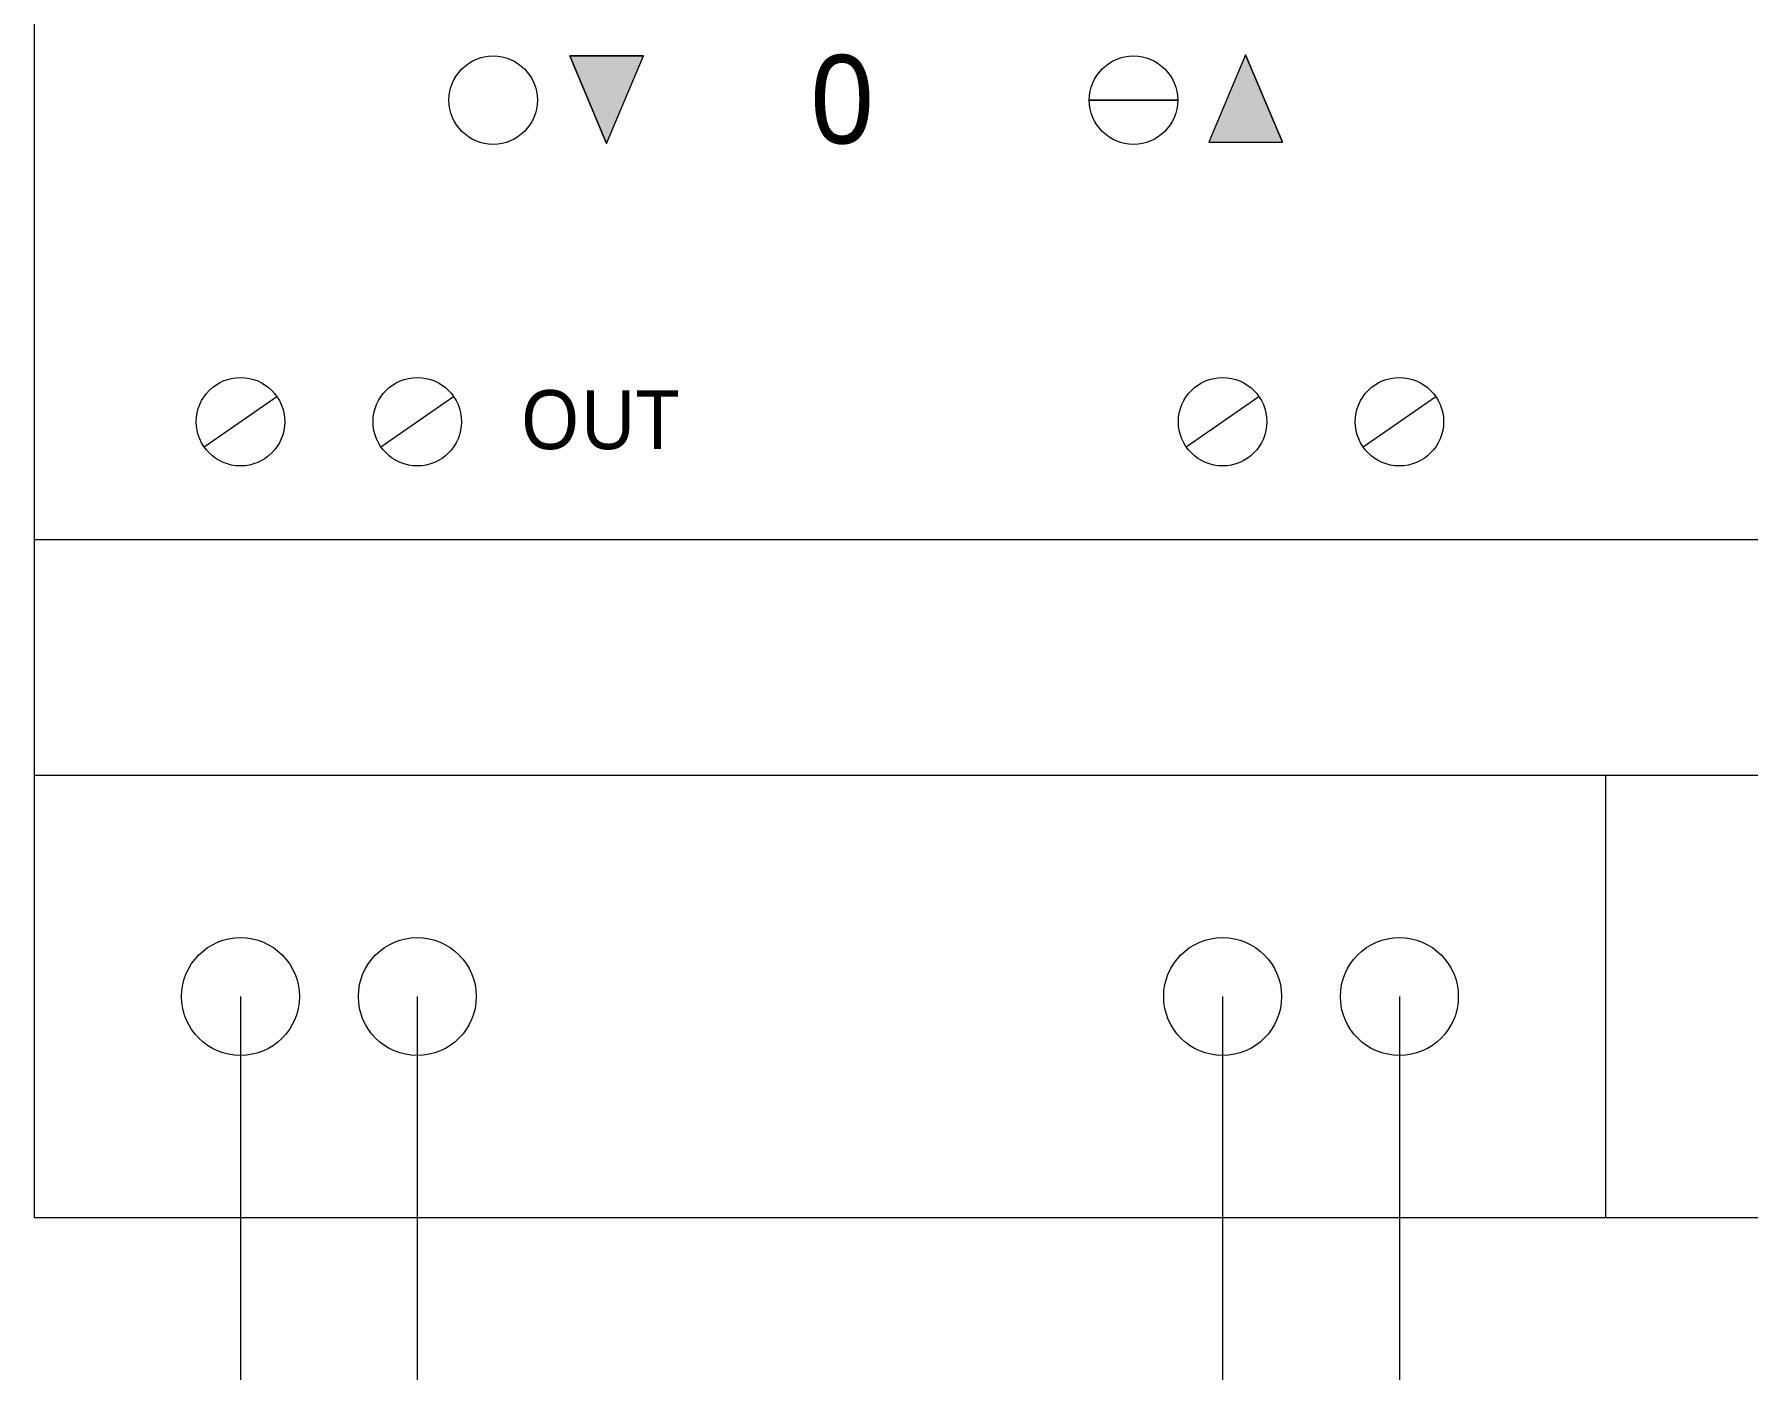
# Model space of a CAD drawing. Header units: millimetres. Extents: x 32.7 to 48.7, y 16.2 to 26.3.
# Drawn here: x 32.74 to 38.56, y 16.16 to 20.73 of the extents above; entities that cross this region are included whole.
import ezdxf

# ---------------------------------------------------------------- set-up
doc = ezdxf.new("R2010")
doc.units = ezdxf.units.MM
doc.header["$LTSCALE"] = 20
doc.layers.get('0').update_dxf_attribs({"lineweight": 5})
doc.styles.add('@Malgun Gothic', font='malgun.ttf')

msp = doc.modelspace()

# ---------------------------------------------------------------- hatches: boundary and pattern name
at = {"linetype": 'Continuous', "lineweight": 5, "transparency": 33554687}
h = msp.add_hatch(color=256, dxfattribs=at)
h.set_gradient(color1=(255, 255, 255))
h.paths.add_polyline_path([(34.8111, 20.6554), (34.5611, 20.6554), (34.6861, 20.3585)])
h = msp.add_hatch(color=256, dxfattribs=at)
h.set_gradient(color1=(255, 255, 255))
h.paths.add_polyline_path([(36.8548, 20.6594), (36.7298, 20.3626), (36.9798, 20.3626)])
h = msp.add_hatch(color=256, dxfattribs=at)
h.set_gradient(color1=(255, 0, 0), color2=(255, 0, 0))
h.paths.add_polyline_path([(36.6242, 20.5054), (36.3242, 20.5054)])

# ---------------------------------------------------------------- linework, layer by layer
at = {"color": 7, "lineweight": 15}
for p, q in [((32.7434, 25.7145), (32.7434, 16.7145)), ((32.7434, 25.7145), (32.7434, 16.7145)), ((34.5611, 20.6554), (34.8111, 20.6554)), ((34.6861, 20.3585), (34.5611, 20.6554)), ((34.6861, 20.3585), (34.8111, 20.6554)), ((36.8548, 20.6594), (36.7298, 20.3626)), ((36.8548, 20.6594), (36.9798, 20.3626)), ((36.7298, 20.3626), (36.9798, 20.3626)), ((33.3201, 19.3291), (33.5667, 19.5)), ((33.9201, 19.3291), (34.1667, 19.5)), ((36.6535, 19.3291), (36.9, 19.5)), ((37.2535, 19.3291), (37.5, 19.5)), ((32.7434, 19.0145), (48.7434, 19.0145)), ((32.7434, 19.0145), (48.7434, 19.0145)), ((48.7434, 18.2145), (32.7434, 18.2145)), ((48.7434, 18.2145), (32.7434, 18.2145)), ((38.0767, 18.2145), (38.0767, 16.7145)), ((33.4434, 17.4645), (33.4434, 16.1645)), ((34.0434, 17.4645), (34.0434, 16.1645)), ((36.7767, 17.4645), (36.7767, 16.1645)), ((37.3767, 17.4645), (37.3767, 16.1645)), ((32.7434, 16.7145), (48.7434, 16.7145))]:
    msp.add_line(p, q, dxfattribs=at)
at = {"color": 7, "lineweight": 5, "flags": 128}
for points in [[(34.8111, 20.6554), (34.5611, 20.6554), (34.6861, 20.3585)], [(36.8548, 20.6594), (36.7298, 20.3626), (36.9798, 20.3626)], [(36.6242, 20.5054), (36.3242, 20.5054), (36.3242, 20.5054), (36.6242, 20.5054)]]:
    msp.add_lwpolyline(points, close=True, dxfattribs=at)
at = {"flags": 128}
for points in [[(34.8111, 20.6554), (34.5611, 20.6554), (34.6861, 20.3585)], [(36.8548, 20.6594), (36.7298, 20.3626), (36.9798, 20.3626)], [(36.6242, 20.5054), (36.3242, 20.5054), (36.3242, 20.5054), (36.6242, 20.5054)]]:
    msp.add_lwpolyline(points, close=True, dxfattribs=at)
at = {"color": 7, "lineweight": 15}
for centre, radius in [((34.3009, 20.5054), 0.15), ((36.4742, 20.5054), 0.15), ((33.4434, 19.4145), 0.15), ((34.0434, 19.4145), 0.15), ((36.7767, 19.4145), 0.15), ((37.3767, 19.4145), 0.15), ((33.4434, 17.4645), 0.2), ((34.0434, 17.4645), 0.2), ((36.7767, 17.4645), 0.2), ((37.3767, 17.4645), 0.2)]:
    msp.add_circle(centre, radius, dxfattribs=at)

# ---------------------------------------------------------------- texts
at = {"attachment_point": 7, "style": '@Malgun Gothic'}
for s, insert, char_height, line_spacing_factor in [('0', (35.3737, 20.3544), 0.3, 0.669344), ('OUT', (34.3926, 19.3187), 0.2, 1.004011)]:
    msp.add_mtext(s, dxfattribs=dict(at, insert=insert, char_height=char_height, line_spacing_factor=line_spacing_factor))

doc.saveas('drawing.dxf')
